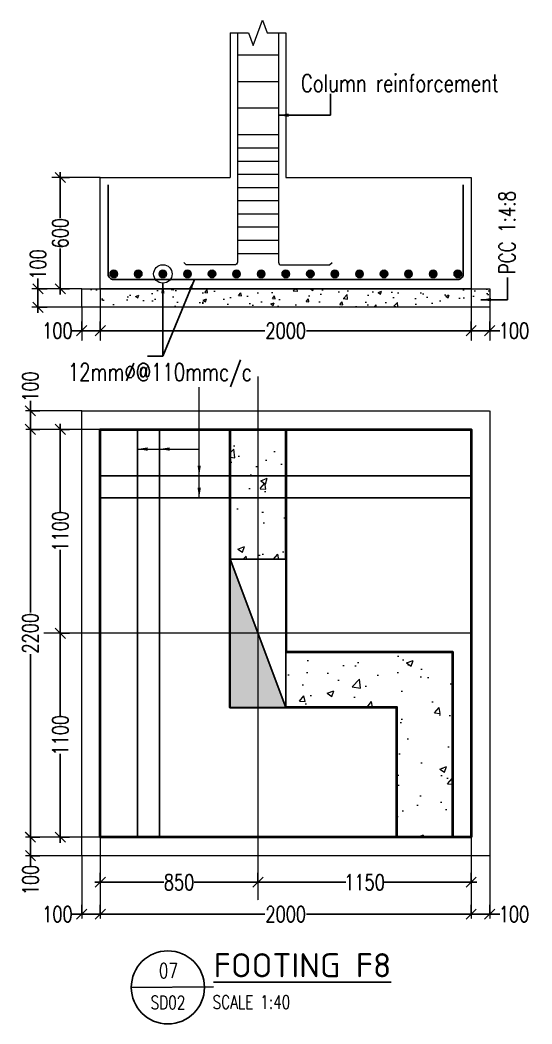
# Model space of a CAD drawing. Header units: millimetres. Extents: x -226110 to 125224, y -84 to 62581.
# Drawn here: x 65856 to 68616, y 30293 to 35708 of the extents above; entities that cross this region are included whole.
import ezdxf
from ezdxf.enums import TextEntityAlignment as Align

# ---------------------------------------------------------------- set-up
doc = ezdxf.new("R2010")
doc.units = ezdxf.units.MM
doc.set_wipeout_variables(frame=1)
for name, pattern in [('CENTER', [2, 1.25, -0.25, 0.25, -0.25]), ('DASHED2', [9.525, 6.35, -3.175]), ('HIDDEN', [0.375, 0.25, -0.125])]:
    doc.linetypes.add(name, pattern=pattern)
for name, color, linetype, lineweight in [('Geo Col Size', 36, 'Continuous', 30), ('Geo GF11.12.23$0$Geo Col Hatch', 66, 'Continuous', 5), ('Geo GF11.12.23$0$Geo Column', 10, 'Continuous', 25), ('Geo-BOTM.VERT.DIR', 21, 'Continuous', 30), ('Geo-Dim  Sec & Plan', 250, 'Continuous', 25), ('Geo-Footing', 22, 'Continuous', 40), ('Geo-Footing Name', 7, 'Continuous', 30), ('Geo-Footing Pcc L', 251, 'HIDDEN', 13), ('Geo-Hiden Rein', 156, 'HIDDEN', 5), ('Geo-PCC-PATT', 8, 'Continuous', 9), ('Geo-RCC-PATT-RAMP', 8, 'Continuous', 13), ('Geo-Rein Bar', 21, 'Continuous', 30), ('Geo-Rein Bar Main', 21, 'Continuous', 30), ('Geo-Rein Leader', 252, 'Continuous', 20), ('Geo-Retaining-W-L', 126, 'Continuous', 40), ('Geo-Sec Sml', 7, 'Continuous', 25), ('Geo-Section Line', 84, 'Continuous', 18), ('Geo-TEXT', 7, 'Continuous', 30), ('GRID LINE', 250, 'CENTER', 9)]:
    doc.layers.add(name, color=color, linetype=linetype, lineweight=lineweight)
doc.layers.add('Geo-Text 100', color=7, linetype='Continuous')
doc.layers.add('GEO-TITTLE HEAD', color=206, linetype='Continuous')
doc.styles.add('Geo T Arial', font='arial.ttf', dxfattribs={"width": 0.75})
doc.styles.add('Geo Txt Narr', font='simplex8.shx')
doc.styles.add('ISCOPEUR', font='isocpeur.ttf')
doc.styles.add('simplex', font='simplex.shx', dxfattribs={"width": 0.75})
doc.styles.get("Standard").update_dxf_attribs({"font": 'arial.ttf'})
doc.dimstyles.new('Geo1-30 Dim 100', dxfattribs={"dimtxt": 75, "dimasz": 55, "dimexe": 50, "dimexo": 0.2, "dimgap": 0.1, "dimtad": 0, "dimdec": 0, "dimdsep": 46, "dimtxsty": 'simplex', "dimblk": 'OBLIQUE', "dimcen": 5, "dimdle": 30, "dimclrd": 252, "dimclre": 252, "dimclrt": 34, "dimadec": 0, "dimazin": 0, "dimtfac": 1, "dimtdec": 0, "dimtmove": 0, "dimatfit": 3, "dimfxl": 100, "dimfxlon": 1, "dimlwd": -1, "dimlwe": -1, "dimarcsym": 0})

# ---------------------------------------------------------------- blocks, each defined once
blk = doc.blocks.new('F10')
at = {"layer": 'Geo-Footing'}
blk.add_lwpolyline([(1150, -1100), (-850, -1100), (-850, 1100), (1150, 1100)], close=True, dxfattribs=at)
at = {"layer": 'Geo-Footing Pcc L', "linetype": 'DASHED2', "lineweight": 20, "ltscale": 0.3}
blk.add_lwpolyline([(1250, -1200), (-950, -1200), (-950, 1200), (1250, 1200)], close=True, dxfattribs=at)
at = {"layer": 'Geo-Footing Name', "style": 'simplex', "width": 0.75}
blk.add_attdef('F10', (1358.8, -1210), '', height=270, dxfattribs=at)
blk = doc.blocks.new('*U1254')
at = {"layer": 'Geo Col Size', "style": 'simplex', "width": 0.75}
blk.add_attdef('300X800', (278.4, -468.6), '', height=180, dxfattribs=at)
blk.add_wipeout([(150, 400), (150, -400), (-150, -400), (-150, 400)]).dxf.layer = 'Geo GF11.12.23$0$Geo Column'
at = {"layer": 'Geo GF11.12.23$0$Geo Col Hatch'}
h = blk.add_hatch(color=256, dxfattribs=at)
h.dxf.hatch_style = 1
h.paths.add_polyline_path([(-150, 400), (-150, -400), (150, -400)])
at = {"layer": 'Geo GF11.12.23$0$Geo Column'}
blk.add_line((-150, 400), (150, -400), dxfattribs=at)
blk.add_lwpolyline([(-150, 400), (-150, -400), (150, -400), (150, 400)], close=True, dxfattribs=at)
blk = doc.blocks.new('_Oblique')
at = {"color": 0, "linetype": 'ByBlock', "lineweight": -2}
blk.add_line((-0.5, -0.5), (0.5, 0.5), dxfattribs=at)
blk = doc.blocks.new('*D383')
at = {"layer": 'Geo-Dim  Sec & Plan', "color": 252, "transparency": 16777216}
for p, q in [((66288.6, 31057), (66288.6, 31107)), ((67138.6, 31057), (67138.6, 31107))]:
    blk.add_line(p, q, dxfattribs=at)
at = {"layer": 'Geo-Dim  Sec & Plan', "color": 252, "linetype": 'Continuous', "transparency": 16777216}
for p, q in [((66258.6, 31057), (66631.5, 31057)), ((67168.6, 31057), (66795.7, 31057))]:
    blk.add_line(p, q, dxfattribs=at)
at = {"layer": 'Geo-Dim  Sec & Plan', "color": 252, "transparency": 16777216, "xscale": 55, "yscale": 55, "zscale": 55, "rotation": 180}
blk.add_blockref('_Oblique', (66288.6, 31057), dxfattribs=at)
at = {"layer": 'Geo-Dim  Sec & Plan', "color": 252, "transparency": 16777216, "xscale": 55, "yscale": 55, "zscale": 55}
blk.add_blockref('_Oblique', (67138.6, 31057), dxfattribs=at)
at = {"layer": 'Geo-Dim  Sec & Plan', "color": 34, "transparency": 16777216, "insert": (66713.6, 31057), "char_height": 85, "attachment_point": 5, "style": 'simplex'}
blk.add_mtext('850', dxfattribs=at)
blk = doc.blocks.new('*D384')
at = {"layer": 'Geo-Dim  Sec & Plan', "color": 252, "transparency": 16777216}
for p, q in [((67138.6, 31057), (67138.6, 31107)), ((68288.6, 31057), (68288.6, 31107))]:
    blk.add_line(p, q, dxfattribs=at)
at = {"layer": 'Geo-Dim  Sec & Plan', "color": 252, "linetype": 'Continuous', "transparency": 16777216}
for p, q in [((67108.6, 31057), (67613.3, 31057)), ((68318.6, 31057), (67813.9, 31057))]:
    blk.add_line(p, q, dxfattribs=at)
at = {"layer": 'Geo-Dim  Sec & Plan', "color": 252, "transparency": 16777216, "xscale": 55, "yscale": 55, "zscale": 55, "rotation": 180}
blk.add_blockref('_Oblique', (67138.6, 31057), dxfattribs=at)
at = {"layer": 'Geo-Dim  Sec & Plan', "color": 252, "transparency": 16777216, "xscale": 55, "yscale": 55, "zscale": 55}
blk.add_blockref('_Oblique', (68288.6, 31057), dxfattribs=at)
at = {"layer": 'Geo-Dim  Sec & Plan', "color": 34, "transparency": 16777216, "insert": (67713.6, 31057), "char_height": 85, "attachment_point": 5, "style": 'simplex'}
blk.add_mtext('1150', dxfattribs=at)
blk = doc.blocks.new('*D385')
at = {"layer": 'Geo-Dim  Sec & Plan', "color": 252, "transparency": 16777216}
for p, q in [((66288.6, 30884.8), (66288.6, 30934.8)), ((68288.6, 30884.8), (68288.6, 30934.8))]:
    blk.add_line(p, q, dxfattribs=at)
at = {"layer": 'Geo-Dim  Sec & Plan', "color": 252, "linetype": 'Continuous', "transparency": 16777216}
for p, q in [((66258.6, 30884.8), (67176.2, 30884.8)), ((68318.6, 30884.8), (67401, 30884.8))]:
    blk.add_line(p, q, dxfattribs=at)
at = {"layer": 'Geo-Dim  Sec & Plan', "color": 252, "transparency": 16777216, "xscale": 55, "yscale": 55, "zscale": 55, "rotation": 180}
blk.add_blockref('_Oblique', (66288.6, 30884.8), dxfattribs=at)
at = {"layer": 'Geo-Dim  Sec & Plan', "color": 252, "transparency": 16777216, "xscale": 55, "yscale": 55, "zscale": 55}
blk.add_blockref('_Oblique', (68288.6, 30884.8), dxfattribs=at)
at = {"layer": 'Geo-Dim  Sec & Plan', "color": 34, "transparency": 16777216, "insert": (67288.6, 30884.8), "char_height": 85, "attachment_point": 5, "style": 'simplex'}
blk.add_mtext('2000', dxfattribs=at)
blk = doc.blocks.new('*D386')
at = {"layer": 'Geo-Dim  Sec & Plan', "color": 252, "transparency": 16777216}
for p, q in [((66188.6, 30884.8), (66188.6, 30934.8)), ((66288.6, 30884.8), (66288.6, 30934.8))]:
    blk.add_line(p, q, dxfattribs=at)
at = {"layer": 'Geo-Dim  Sec & Plan', "color": 252, "linetype": 'Continuous', "transparency": 16777216}
for p, q in [((66188.6, 30884.8), (66133.6, 30884.8)), ((66318.6, 30884.8), (66188.6, 30884.8))]:
    blk.add_line(p, q, dxfattribs=at)
at = {"layer": 'Geo-Dim  Sec & Plan', "color": 252, "transparency": 16777216, "xscale": 55, "yscale": 55, "zscale": 55, "rotation": 180}
blk.add_blockref('_Oblique', (66188.6, 30884.8), dxfattribs=at)
at = {"layer": 'Geo-Dim  Sec & Plan', "color": 252, "transparency": 16777216, "xscale": 55, "yscale": 55, "zscale": 55}
blk.add_blockref('_Oblique', (66288.6, 30884.8), dxfattribs=at)
at = {"layer": 'Geo-Dim  Sec & Plan', "color": 34, "transparency": 16777216, "insert": (66057.6, 30884.8), "char_height": 85, "attachment_point": 5, "style": 'simplex'}
blk.add_mtext('100', dxfattribs=at)
blk = doc.blocks.new('*D387')
at = {"layer": 'Geo-Dim  Sec & Plan', "color": 252, "linetype": 'Continuous', "transparency": 16777216}
for p, q in [((66073.1, 33530), (66073.1, 33050.3)), ((66073.1, 32370), (66073.1, 32849.7))]:
    blk.add_line(p, q, dxfattribs=at)
at = {"layer": 'Geo-Dim  Sec & Plan', "color": 252, "transparency": 16777216}
for p, q in [((66073.1, 33500), (66123.1, 33500)), ((66073.1, 32400), (66123.1, 32400))]:
    blk.add_line(p, q, dxfattribs=at)
at = {"layer": 'Geo-Dim  Sec & Plan', "color": 252, "transparency": 16777216, "xscale": 55, "yscale": 55, "zscale": 55}
for p, rotation in [((66073.1, 33500), 90), ((66073.1, 32400), 270)]:
    blk.add_blockref('_Oblique', p, dxfattribs=dict(at, rotation=rotation))
at = {"layer": 'Geo-Dim  Sec & Plan', "color": 34, "transparency": 16777216, "insert": (66073.1, 32950), "char_height": 85, "attachment_point": 5, "rotation": 90, "style": 'simplex'}
blk.add_mtext('1100', dxfattribs=at)
blk = doc.blocks.new('*D388')
at = {"layer": 'Geo-Dim  Sec & Plan', "color": 252, "linetype": 'Continuous', "transparency": 16777216}
for p, q in [((66073.1, 32430), (66073.1, 31950.3)), ((66073.1, 31270), (66073.1, 31749.7))]:
    blk.add_line(p, q, dxfattribs=at)
at = {"layer": 'Geo-Dim  Sec & Plan', "color": 252, "transparency": 16777216}
for p, q in [((66073.1, 32400), (66123.1, 32400)), ((66073.1, 31300), (66123.1, 31300))]:
    blk.add_line(p, q, dxfattribs=at)
at = {"layer": 'Geo-Dim  Sec & Plan', "color": 252, "transparency": 16777216, "xscale": 55, "yscale": 55, "zscale": 55}
for p, rotation in [((66073.1, 32400), 90), ((66073.1, 31300), 270)]:
    blk.add_blockref('_Oblique', p, dxfattribs=dict(at, rotation=rotation))
at = {"layer": 'Geo-Dim  Sec & Plan', "color": 34, "transparency": 16777216, "insert": (66073.1, 31850), "char_height": 85, "attachment_point": 5, "rotation": 90, "style": 'simplex'}
blk.add_mtext('1100', dxfattribs=at)
blk = doc.blocks.new('*D389')
at = {"layer": 'Geo-Dim  Sec & Plan', "color": 252, "linetype": 'Continuous', "transparency": 16777216}
for p, q in [((65912, 33530), (65912, 32512.4)), ((65912, 31270), (65912, 32287.6))]:
    blk.add_line(p, q, dxfattribs=at)
at = {"layer": 'Geo-Dim  Sec & Plan', "color": 252, "transparency": 16777216}
for p, q in [((65912, 33500), (65962, 33500)), ((65912, 31300), (65962, 31300))]:
    blk.add_line(p, q, dxfattribs=at)
at = {"layer": 'Geo-Dim  Sec & Plan', "color": 252, "transparency": 16777216, "xscale": 55, "yscale": 55, "zscale": 55}
for p, rotation in [((65912, 33500), 90), ((65912, 31300), 270)]:
    blk.add_blockref('_Oblique', p, dxfattribs=dict(at, rotation=rotation))
at = {"layer": 'Geo-Dim  Sec & Plan', "color": 34, "transparency": 16777216, "insert": (65912, 32400), "char_height": 85, "attachment_point": 5, "rotation": 90, "style": 'simplex'}
blk.add_mtext('2200', dxfattribs=at)
blk = doc.blocks.new('*D390')
at = {"layer": 'Geo-Dim  Sec & Plan', "color": 252, "linetype": 'Continuous', "transparency": 16777216}
for p, q in [((65912.2, 31330), (65912.2, 31200)), ((65912.2, 31200), (65912.2, 31145))]:
    blk.add_line(p, q, dxfattribs=at)
at = {"layer": 'Geo-Dim  Sec & Plan', "color": 252, "transparency": 16777216}
for p, q in [((65912.2, 31300), (65962.2, 31300)), ((65912.2, 31200), (65962.2, 31200))]:
    blk.add_line(p, q, dxfattribs=at)
at = {"layer": 'Geo-Dim  Sec & Plan', "color": 252, "transparency": 16777216, "xscale": 55, "yscale": 55, "zscale": 55}
for p, rotation in [((65912.2, 31300), 90), ((65912.2, 31200), 270)]:
    blk.add_blockref('_Oblique', p, dxfattribs=dict(at, rotation=rotation))
at = {"layer": 'Geo-Dim  Sec & Plan', "color": 34, "transparency": 16777216, "insert": (65912.2, 31069), "char_height": 85, "attachment_point": 5, "rotation": 90, "style": 'simplex'}
blk.add_mtext('100', dxfattribs=at)
blk = doc.blocks.new('*D391')
at = {"layer": 'Geo-Dim  Sec & Plan', "color": 252, "transparency": 16777216}
for p, q in [((68288.6, 30884.8), (68288.6, 30934.8)), ((68388.6, 30884.8), (68388.6, 30934.8))]:
    blk.add_line(p, q, dxfattribs=at)
at = {"layer": 'Geo-Dim  Sec & Plan', "color": 252, "linetype": 'Continuous', "transparency": 16777216}
for p, q in [((68258.6, 30884.8), (68388.6, 30884.8)), ((68388.6, 30884.8), (68443.6, 30884.8))]:
    blk.add_line(p, q, dxfattribs=at)
at = {"layer": 'Geo-Dim  Sec & Plan', "color": 252, "transparency": 16777216, "xscale": 55, "yscale": 55, "zscale": 55, "rotation": 180}
blk.add_blockref('_Oblique', (68288.6, 30884.8), dxfattribs=at)
at = {"layer": 'Geo-Dim  Sec & Plan', "color": 252, "transparency": 16777216, "xscale": 55, "yscale": 55, "zscale": 55}
blk.add_blockref('_Oblique', (68388.6, 30884.8), dxfattribs=at)
at = {"layer": 'Geo-Dim  Sec & Plan', "color": 34, "transparency": 16777216, "insert": (68519.6, 30884.8), "char_height": 85, "attachment_point": 5, "style": 'simplex'}
blk.add_mtext('100', dxfattribs=at)
blk = doc.blocks.new('*D392')
at = {"layer": 'Geo-Dim  Sec & Plan', "color": 252, "linetype": 'Continuous', "transparency": 16777216}
for p, q in [((65912, 33600), (65912, 33655)), ((65912, 33470), (65912, 33600))]:
    blk.add_line(p, q, dxfattribs=at)
at = {"layer": 'Geo-Dim  Sec & Plan', "color": 252, "transparency": 16777216}
for p, q in [((65912, 33600), (65962, 33600)), ((65912, 33500), (65962, 33500))]:
    blk.add_line(p, q, dxfattribs=at)
at = {"layer": 'Geo-Dim  Sec & Plan', "color": 252, "transparency": 16777216, "xscale": 55, "yscale": 55, "zscale": 55}
for p, rotation in [((65912, 33600), 90), ((65912, 33500), 270)]:
    blk.add_blockref('_Oblique', p, dxfattribs=dict(at, rotation=rotation))
at = {"layer": 'Geo-Dim  Sec & Plan', "color": 34, "transparency": 16777216, "insert": (65912, 33731), "char_height": 85, "attachment_point": 5, "rotation": 90, "style": 'simplex'}
blk.add_mtext('100', dxfattribs=at)
blk = doc.blocks.new('GEO TITLE HEAD NAME')
at = {"layer": 'GEO-TITTLE HEAD'}
blk.add_line((-11.2, -0.15), (-0.11, -0.09), dxfattribs=at)
blk.add_circle((-6.27, -0.15), 4.93, dxfattribs=at)
at = {"layer": 'Geo-Sec Sml', "lineweight": 18, "ltscale": 0.1, "style": 'Geo T Arial'}
blk.add_attdef('WALL_SECTION', text='', height=3, dxfattribs=at).set_placement((-6.38, 3.46), align=Align.MIDDLE)
at = {"layer": 'Geo-Sec Sml', "color": 84, "style": 'Geo Txt Narr'}
blk.add_attdef('DRAWING-REF', text='', height=2.5, dxfattribs=at).set_placement((-6.38, -2.37), align=Align.MIDDLE)
at = {"layer": 'Geo-TEXT', "style": 'Geo T Arial'}
blk.add_attdef('%%ULAYOUT', (-0.1, 1.21), '', height=4, dxfattribs=at)
at = {"layer": 'Geo-TEXT'}
blk.add_attdef('SCALE', (-0.24, -3.03), '', height=2, dxfattribs=at)
blk = doc.blocks.new('*D994')
at = {"layer": 'Geo-Dim  Sec & Plan', "color": 252, "transparency": 16777216}
for p, q in [((66288.6, 34032.6), (66288.6, 34082.6)), ((68288.6, 34032.6), (68288.6, 34082.6))]:
    blk.add_line(p, q, dxfattribs=at)
at = {"layer": 'Geo-Dim  Sec & Plan', "color": 252, "linetype": 'Continuous', "transparency": 16777216}
for p, q in [((66258.6, 34032.6), (67176.2, 34032.6)), ((68318.6, 34032.6), (67401, 34032.6))]:
    blk.add_line(p, q, dxfattribs=at)
at = {"layer": 'Geo-Dim  Sec & Plan', "color": 252, "transparency": 16777216, "xscale": 55, "yscale": 55, "zscale": 55, "rotation": 180}
blk.add_blockref('_Oblique', (66288.6, 34032.6), dxfattribs=at)
at = {"layer": 'Geo-Dim  Sec & Plan', "color": 252, "transparency": 16777216, "xscale": 55, "yscale": 55, "zscale": 55}
blk.add_blockref('_Oblique', (68288.6, 34032.6), dxfattribs=at)
at = {"layer": 'Geo-Dim  Sec & Plan', "color": 34, "transparency": 16777216, "insert": (67288.6, 34032.6), "char_height": 85, "attachment_point": 5, "style": 'simplex'}
blk.add_mtext('2000', dxfattribs=at)
blk = doc.blocks.new('*D995')
at = {"layer": 'Geo-Dim  Sec & Plan', "color": 252, "transparency": 16777216}
for p, q in [((66188.6, 34032.6), (66188.6, 34082.6)), ((66288.6, 34032.6), (66288.6, 34082.6))]:
    blk.add_line(p, q, dxfattribs=at)
at = {"layer": 'Geo-Dim  Sec & Plan', "color": 252, "linetype": 'Continuous', "transparency": 16777216}
for p, q in [((66188.6, 34032.6), (66133.6, 34032.6)), ((66318.6, 34032.6), (66188.6, 34032.6))]:
    blk.add_line(p, q, dxfattribs=at)
at = {"layer": 'Geo-Dim  Sec & Plan', "color": 252, "transparency": 16777216, "xscale": 55, "yscale": 55, "zscale": 55, "rotation": 180}
blk.add_blockref('_Oblique', (66188.6, 34032.6), dxfattribs=at)
at = {"layer": 'Geo-Dim  Sec & Plan', "color": 252, "transparency": 16777216, "xscale": 55, "yscale": 55, "zscale": 55}
blk.add_blockref('_Oblique', (66288.6, 34032.6), dxfattribs=at)
at = {"layer": 'Geo-Dim  Sec & Plan', "color": 34, "transparency": 16777216, "insert": (66057.6, 34032.6), "char_height": 85, "attachment_point": 5, "style": 'simplex'}
blk.add_mtext('100', dxfattribs=at)
blk = doc.blocks.new('*D996')
at = {"layer": 'Geo-Dim  Sec & Plan', "color": 252, "transparency": 16777216}
for p, q in [((68288.6, 34032.6), (68288.6, 34082.6)), ((68388.6, 34032.6), (68388.6, 34082.6))]:
    blk.add_line(p, q, dxfattribs=at)
at = {"layer": 'Geo-Dim  Sec & Plan', "color": 252, "linetype": 'Continuous', "transparency": 16777216}
for p, q in [((68258.6, 34032.6), (68388.6, 34032.6)), ((68388.6, 34032.6), (68443.6, 34032.6))]:
    blk.add_line(p, q, dxfattribs=at)
at = {"layer": 'Geo-Dim  Sec & Plan', "color": 252, "transparency": 16777216, "xscale": 55, "yscale": 55, "zscale": 55, "rotation": 180}
blk.add_blockref('_Oblique', (68288.6, 34032.6), dxfattribs=at)
at = {"layer": 'Geo-Dim  Sec & Plan', "color": 252, "transparency": 16777216, "xscale": 55, "yscale": 55, "zscale": 55}
blk.add_blockref('_Oblique', (68388.6, 34032.6), dxfattribs=at)
at = {"layer": 'Geo-Dim  Sec & Plan', "color": 34, "transparency": 16777216, "insert": (68519.6, 34032.6), "char_height": 85, "attachment_point": 5, "style": 'simplex'}
blk.add_mtext('100', dxfattribs=at)
blk = doc.blocks.new('*D992')
at = {"layer": 'Geo-Dim  Sec & Plan', "color": 252, "linetype": 'Continuous', "transparency": 16777216}
for p, q in [((66073.1, 34888.7), (66073.1, 34640.8)), ((66073.1, 34228.7), (66073.1, 34476.6))]:
    blk.add_line(p, q, dxfattribs=at)
at = {"layer": 'Geo-Dim  Sec & Plan', "color": 252, "transparency": 16777216}
for p, q in [((66073.1, 34858.7), (66123.1, 34858.7)), ((66073.1, 34258.7), (66123.1, 34258.7))]:
    blk.add_line(p, q, dxfattribs=at)
at = {"layer": 'Geo-Dim  Sec & Plan', "color": 252, "transparency": 16777216, "xscale": 55, "yscale": 55, "zscale": 55}
for p, rotation in [((66073.1, 34858.7), 90), ((66073.1, 34258.7), 270)]:
    blk.add_blockref('_Oblique', p, dxfattribs=dict(at, rotation=rotation))
at = {"layer": 'Geo-Dim  Sec & Plan', "color": 34, "transparency": 16777216, "insert": (66073.1, 34558.7), "char_height": 85, "attachment_point": 5, "rotation": 90, "style": 'simplex'}
blk.add_mtext('600', dxfattribs=at)
blk = doc.blocks.new('*D993')
at = {"layer": 'Geo-Dim  Sec & Plan', "color": 252, "linetype": 'Continuous', "transparency": 16777216}
for p, q in [((65952.7, 34258.7), (65952.7, 34313.7)), ((65952.7, 34128.7), (65952.7, 34258.7))]:
    blk.add_line(p, q, dxfattribs=at)
at = {"layer": 'Geo-Dim  Sec & Plan', "color": 252, "transparency": 16777216}
for p, q in [((65952.7, 34258.7), (66002.7, 34258.7)), ((65952.7, 34158.7), (66002.7, 34158.7))]:
    blk.add_line(p, q, dxfattribs=at)
at = {"layer": 'Geo-Dim  Sec & Plan', "color": 252, "transparency": 16777216, "xscale": 55, "yscale": 55, "zscale": 55}
for p, rotation in [((65952.7, 34258.7), 90), ((65952.7, 34158.7), 270)]:
    blk.add_blockref('_Oblique', p, dxfattribs=dict(at, rotation=rotation))
at = {"layer": 'Geo-Dim  Sec & Plan', "color": 34, "transparency": 16777216, "insert": (65952.7, 34389.7), "char_height": 85, "attachment_point": 5, "rotation": 90, "style": 'simplex'}
blk.add_mtext('100', dxfattribs=at)
blk = doc.blocks.new('*U319')
at = {"layer": 'Geo-BOTM.VERT.DIR', "lineweight": 25}
h = blk.add_hatch(color=256, dxfattribs=at)
h.dxf.hatch_style = 1
h.paths.add_polyline_path([(0.08, 0, 1), (-0.08, 0, 1)])
blk.add_circle((0, 0), 0.08, dxfattribs=at)
blk = doc.blocks.new('*U997')
at = {"layer": 'Geo-Rein Bar Main', "xscale": 250, "yscale": 250, "zscale": 250}
blk.add_blockref('*U319', (0, 0), dxfattribs=at)
blk = doc.blocks.new('*U998')
at = {"color": 0, "linetype": 'ByBlock', "lineweight": -2, "transparency": 16777216}
for p in [(64999.3, 34338.8), (65131.8, 34338.8), (65264.3, 34338.8), (65396.8, 34338.8), (65529.3, 34338.8), (65661.8, 34338.8), (65794.3, 34338.8), (65926.8, 34338.8), (66059.3, 34338.8), (66191.8, 34338.8), (66324.3, 34338.8), (66456.8, 34338.8), (66589.3, 34338.8), (66721.8, 34338.8), (66854.3, 34338.8)]:
    blk.add_blockref('*U997', p, dxfattribs=at)

msp = doc.modelspace()

# ---------------------------------------------------------------- hatches: boundary and pattern name
at = {"layer": 'Geo-PCC-PATT'}
h = msp.add_hatch(dxfattribs=at)
h.set_pattern_fill('AR-CONC', color=256)
h.set_pattern_definition([(50, (9439.06, 23847.01), (182.18467, -15.9391), [19.05, -209.55]), (355, (9439.06, 23847.01), (-35.2434, 191.05685), [15.24, -167.6406]), (100.45144, (9454.24, 23845.69), (146.94125, 175.11775), [16.19, -178.09024]), (46.1842, (9439.06, 23897.81), (271.079, -42.0423), [28.575, -314.325]), (96.63556, (9461.65, 23894.3), (237.4041, 247.4261), [24.285, -267.1356]), (351.18415, (9439.06, 23897.8), (237.4041, 247.4261), [22.86, -251.4597]), (21, (9464.46, 23885.11), (151.6144, -102.2652), [19.05, -209.55]), (326, (9464.46, 23885.11), (61.802, 184.18797), [15.24, -167.64]), (71.45144, (9477.1, 23876.6), (213.4164, 81.92277), [16.19, -178.08994]), (37.5, (9439.06, 23847.013), (3.0886, 84.55504), [0, -165.608, 0, -170.18, 0, -168.275]), (7.5, (9439.06, 23847.01), (66.81966, 100.18057), [0, -97.028, 0, -161.798, 0, -64.135]), (327.5, (9382.42, 23847.01), (135.590595, -5.728744), [0, -63.5, 0, -198.12, 0, -262.89]), (317.5, (9357.02, 23847.01), (148.12918, 25.4265), [0, -82.55, 0, -131.572, 0, -186.69])])
h.paths.add_polyline_path([(66188.6, 34258.7), (68388.6, 34258.7), (68388.6, 34158.7), (66188.6, 34158.7)])
at = {"layer": 'Geo-RCC-PATT-RAMP'}
h = msp.add_hatch(dxfattribs=at)
h.set_pattern_fill('AR-CONC', color=256, scale=2)
h.set_pattern_definition([(50, (44053.5, 24298.32), (364.3693, -31.878), [38.1, -419.1]), (355, (44053.5, 24298.32), (-70.487, 382.1137), [30.48, -335.281]), (100.4514, (44083.87, 24295.66), (293.8825, 350.2355), [32.38, -356.1805]), (46.1842, (44053.5, 24399.9), (542.158, -84.085), [57.15, -628.65]), (96.6356, (44098.7, 24392.9), (474.808, 494.852), [48.57, -534.271]), (351.1842, (44053.5, 24399.9), (474.808, 494.852), [45.72, -502.92]), (21, (44104.3, 24374.52), (303.2288, -204.5304), [38.1, -419.1]), (326, (44104.3, 24374.52), (123.604, 368.376), [30.48, -335.28]), (71.4514, (44129.57, 24357.48), (426.833, 163.8455), [32.38, -356.18]), (37.5, (44053.5, 24298.32), (6.1772, 169.1101), [0, -331.216, 0, -340.36, 0, -336.55]), (7.5, (44053.5, 24298.32), (133.6393, 200.3611), [0, -194.056, 0, -323.596, 0, -128.27]), (327.5, (43940.22, 24298.32), (271.1812, -11.4575), [0, -127, 0, -396.24, 0, -525.78]), (317.5, (43889.42, 24298.32), (296.2584, 50.853), [0, -165.1, 0, -263.144, 0, -373.38])])
h.paths.add_polyline_path([(66988.6, 33500), (67288.6, 33500), (67288.6, 32300), (68188.6, 32300), (68188.6, 31300), (67888.6, 31300), (67888.6, 32000), (66988.6, 32000)])

# ---------------------------------------------------------------- linework, layer by layer
at = {"layer": 'Geo-Hiden Rein', "linetype": 'Continuous'}
for p, q in [((67027.7, 35520), (67249.5, 35520)), ((67027.7, 35377.6), (67249.5, 35377.6)), ((67027.7, 35235.2), (67249.5, 35235.2)), ((67027.7, 35090.3), (67249.5, 35090.3)), ((67027.7, 35019.1), (67249.5, 35019.1)), ((67027.7, 34947.9), (67249.5, 34947.9)), ((67027.7, 34876.7), (67249.5, 34876.7)), ((67027.7, 34805.5), (67249.5, 34805.5)), ((67027.7, 34734.3), (67249.5, 34734.3)), ((67027.7, 34663.1), (67249.5, 34663.1)), ((67027.7, 34663.1), (67249.5, 34663.1)), ((67027.7, 34592), (67249.5, 34592)), ((67027.7, 34520.8), (67249.5, 34520.8)), ((67027.7, 34449.6), (67249.5, 34449.6))]:
    msp.add_line(p, q, dxfattribs=at)
for points in [[(67027.7, 35639.7), (67027.7, 34402.3, -0.414214), (67012.7, 34387.3), (66752.4, 34387.3), (66738.7, 34399.9)], [(67249.5, 35639.7), (67249.5, 34402.3, 0.414214), (67264.5, 34387.3), (67524.8, 34387.3), (67538.5, 34399.9)]]:
    msp.add_lwpolyline(points, format="xyb", dxfattribs=at)
at = {"layer": 'Geo-Rein Bar', "lineweight": 25}
for p, q in [((66488.6, 33500), (66488.6, 31300)), ((66608.6, 33500), (66608.6, 31300)), ((66288.6, 33250), (68288.6, 33250)), ((66288.6, 33130), (68288.6, 33130))]:
    msp.add_line(p, q, dxfattribs=at)
msp.add_lwpolyline([(66331.1, 34818.7), (66331.1, 34338.8, 0.414214), (66361.1, 34308.8), (68216.1, 34308.8, 0.414214), (68246.1, 34338.8), (68246.1, 34818.7)], format="xyb", dxfattribs=at)
at = {"layer": 'Geo-Retaining-W-L'}
msp.add_lwpolyline([(66988.6, 33500), (67288.6, 33500), (67288.6, 32300), (68188.6, 32300), (68188.6, 31300), (67888.6, 31300), (67888.6, 32000), (66988.6, 32000), (66988.6, 33500)], dxfattribs=at)
at = {"layer": 'Geo-Section Line'}
for points in [[(66988.6, 35639.7), (67088.6, 35639.7), (67113.6, 35571), (67163.6, 35708.3), (67188.6, 35639.7), (67288.6, 35639.7)], [(66988.6, 35639.7), (66988.6, 34858.7)], [(67288.6, 35639.7), (67288.6, 34858.7)], [(68288.6, 34858.7), (68288.6, 34258.7), (66288.6, 34258.7), (66288.6, 34858.7), (66988.6, 34858.7)], [(67288.6, 34858.7), (68288.6, 34858.7)]]:
    msp.add_lwpolyline(points, dxfattribs=at)
msp.add_lwpolyline([(66188.6, 34258.7), (68388.6, 34258.7), (68388.6, 34158.7), (66188.6, 34158.7)], close=True, dxfattribs=at)
at = {"layer": 'Geo-Section Line', "linetype": 'Continuous', "lineweight": 15, "ltscale": 600}
msp.add_circle((66626.1, 34338.8), 49.8, dxfattribs=at)
at = {"layer": 'GRID LINE', "ltscale": 2}
for p, q in [((66288.6, 34258.7), (66288.6, 33978.3)), ((68288.6, 34258.7), (68288.6, 33978.3)), ((66188.6, 34158.7), (66188.6, 33978.3)), ((68388.6, 34158.7), (68388.6, 33978.3)), ((66188.6, 33600), (65884.6, 33600)), ((66288.6, 33500), (65886.6, 33500)), ((66288.6, 31300), (65884.8, 31300)), ((66288.6, 31300), (66288.6, 30859.5)), ((68288.6, 31300), (68288.6, 30859.5)), ((66188.6, 31200), (65884.6, 31200)), ((66188.6, 31200), (66188.6, 30859.5)), ((68388.6, 31200), (68388.6, 30859.5))]:
    msp.add_line(p, q, dxfattribs=at)
for points in [[(66288.6, 34858.7), (66028.3, 34858.7)], [(66188.6, 34258.7), (65920.1, 34258.7)], [(66188.6, 34158.7), (65920.3, 34158.7)]]:
    msp.add_lwpolyline(points, dxfattribs=at)

# ---------------------------------------------------------------- block references
for name, p in [('*U998', (1361.8, 0)), ('F10', (67138.6, 32400))]:
    msp.add_blockref(name, p)
at = {"layer": 'GEO-TITTLE HEAD'}
ref = msp.add_blockref('GEO TITLE HEAD NAME', (66903.8, 30495.6), dxfattribs=dict(at, xscale=40, yscale=40, zscale=40))
ref.add_attrib('%%ULAYOUT', '%%uFOOTING F8', (66899.9, 30544.1), dxfattribs={"color": 7, "ltscale": 0.5, "height": 130, "style": 'ISCOPEUR'})
ref.add_attrib('SCALE', 'SCALE 1:40', (66894.2, 30374.6), dxfattribs={"color": 7, "ltscale": 0.5, "height": 72, "style": 'simplex', "width": 0.75})
ref.add_attrib('DRAWING-REF', 'SD02', dxfattribs={"color": 1, "ltscale": 0.5, "height": 72, "style": 'simplex', "width": 0.75}).set_placement((66653.6, 30408.4), align=Align.MIDDLE)
ref.add_attrib('WALL_SECTION', '07', (66604.4, 30540), dxfattribs={"color": 1, "lineweight": 18, "ltscale": 0.1, "height": 80, "style": 'simplex', "width": 0.75})

# ---------------------------------------------------------------- texts
at = {"layer": 'Geo-Text 100', "style": 'simplex', "width": 0.75}
for s, p in [('Column reinforcement ', (67371, 35320.4)), ('12mm%%C@110mmc/c', (66113.8, 33761.7, 0))]:
    msp.add_text(s, height=95, dxfattribs=at).set_placement(p)
msp.add_text('PCC 1:4:8', height=88, rotation=90, dxfattribs=at).set_placement((68526.5, 34336.6, 0))

# ---------------------------------------------------------------- dimensions: what is measured, and where the dimension line sits
at = {"layer": 'Geo-Dim  Sec & Plan'}
for base, p1, p2, angle, picture, middle in [((66073.1, 34858.7), (66073.1, 34258.7), (66073.1, 34858.7), 90, '*D992', (66073.1, 34558.7)), ((65952.7, 34258.7), (65952.7, 34158.7), (65952.7, 34258.7), 90, '*D993', (65952.7, 34389.7)), ((66188.6, 34032.6), (66288.6, 34032.6), (66188.6, 34032.6), 180, '*D995', (66057.6, 34032.6)), ((65912, 33600), (65912, 33500), (65912, 33600), 270, '*D392', (65912, 33731)), ((65912, 33500), (65912, 31300), (65912, 33500), 90, '*D389', (65912, 32400)), ((66073.1, 32400), (66073.1, 33500), (66073.1, 32400), 90, '*D387', (66073.1, 32950)), ((66073.1, 32400), (66073.1, 31300), (66073.1, 32400), 270, '*D388', (66073.1, 31850)), ((65912.2, 31200), (65912.2, 31300), (65912.2, 31200), 90, '*D390', (65912.2, 31069)), ((67138.6, 31057), (68288.6, 31057), (67138.6, 31057), 180, '*D384', (67713.6, 31057)), ((66188.6, 30884.8), (66288.6, 30884.8), (66188.6, 30884.8), 180, '*D386', (66057.6, 30884.8))]:
    dim = msp.add_linear_dim(base=base, p1=p1, p2=p2, angle=angle, dimstyle='Geo1-30 Dim 100', override={"dimtxt": 85}, dxfattribs=at)
    dim.commit()
    dim.dimension.update_dxf_attribs({"geometry": picture, "text_midpoint": middle})
for base, p1, p2, picture, middle in [((68288.6, 34032.6), (66288.6, 34032.6), (68288.6, 34032.6), '*D994', (67288.6, 34032.6)), ((68388.6, 34032.6), (68288.6, 34032.6), (68388.6, 34032.6), '*D996', (68519.6, 34032.6)), ((67138.6, 31057), (66288.6, 31057), (67138.6, 31057), '*D383', (66713.6, 31057)), ((68288.6, 30884.8), (66288.6, 30884.8), (68288.6, 30884.8), '*D385', (67288.6, 30884.8)), ((68388.6, 30884.8), (68288.6, 30884.8), (68388.6, 30884.8), '*D391', (68519.6, 30884.8))]:
    dim = msp.add_linear_dim(base=base, p1=p1, p2=p2, dimstyle='Geo1-30 Dim 100', override={"dimtxt": 85}, dxfattribs=at)
    dim.commit()
    dim.dimension.update_dxf_attribs({"geometry": picture, "text_midpoint": middle})

# ---------------------------------------------------------------- leaders
for points in [[(67249.3, 35195.1), (67530.7, 35195.1), (67530.7, 35309.8)], [(66626.1, 34289), (66626.1, 33894.6), (66543.6, 33894.6)], [(66796, 34308.8), (66626.1, 33894.6)], [(68340.7, 34199.6), (68484.8, 34199.6), (68484.8, 34320.2)]]:
    msp.add_leader(points, dimstyle='Geo1-30 Dim 100', override={"dimgap": 0.1, "dimtad": 0})
at = {"layer": 'Geo-Rein Leader'}
for points in [[(66822, 33250), (66822, 33728.6)], [(66822, 33130), (66822, 33728.6)], [(66488.6, 33393.9), (66822, 33393.9)], [(66608.6, 33393.9), (66822, 33393.9)]]:
    msp.add_leader(points, dimstyle='Geo1-30 Dim 100', override={"dimtmove": 2}, dxfattribs=at)

# ---------------------------------------------------------------- next in the draw order: block references
msp.add_blockref('*U1254', (67138.6, 32400))

# ---------------------------------------------------------------- next in the draw order: linework, layer by layer
at = {"layer": 'GRID LINE', "ltscale": 2}
for p, q in [((67138.6, 33784.9), (67138.6, 30959.5)), ((68288.6, 32400), (65984.6, 32400))]:
    msp.add_line(p, q, dxfattribs=at)

doc.saveas('drawing.dxf')
